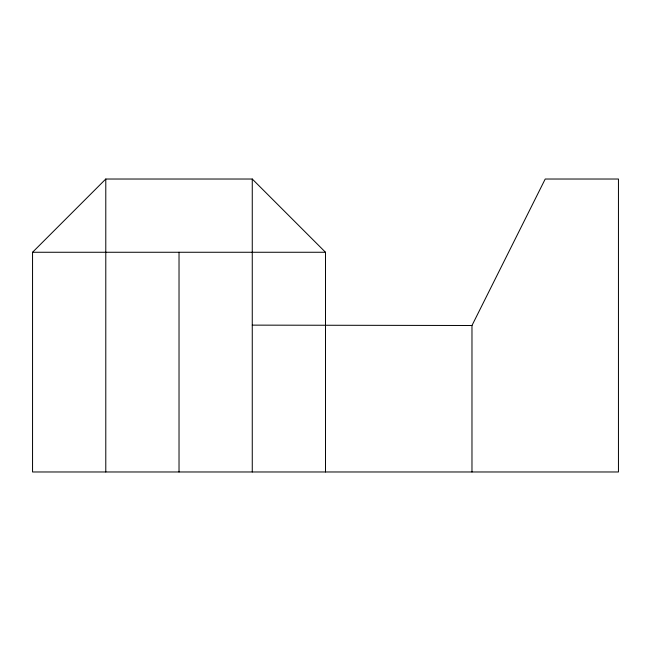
<?xml version="1.0" encoding="UTF-8"?>
<svg xmlns="http://www.w3.org/2000/svg" width="651" height="651" viewBox="0 0 651 651"><rect width="100%" height="100%" fill="white"/><g stroke="black" fill="none" stroke-linecap="round" stroke-linejoin="round"><path stroke-width="0.98" d="M471.975 471.975L471.975 325.5L545.212 179.025L618.45 179.025L618.45 471.975L32.55 471.975L32.55 252.262L105.787 179.025L252.262 179.025L325.5 252.262L325.5 471.975M32.55 252.262L325.5 252.262M471.975 325.5L252.262 325.126M252.262 179.025L252.262 471.975M179.025 252.262L179.025 471.975M105.787 179.025L105.787 471.975"/></g></svg>
